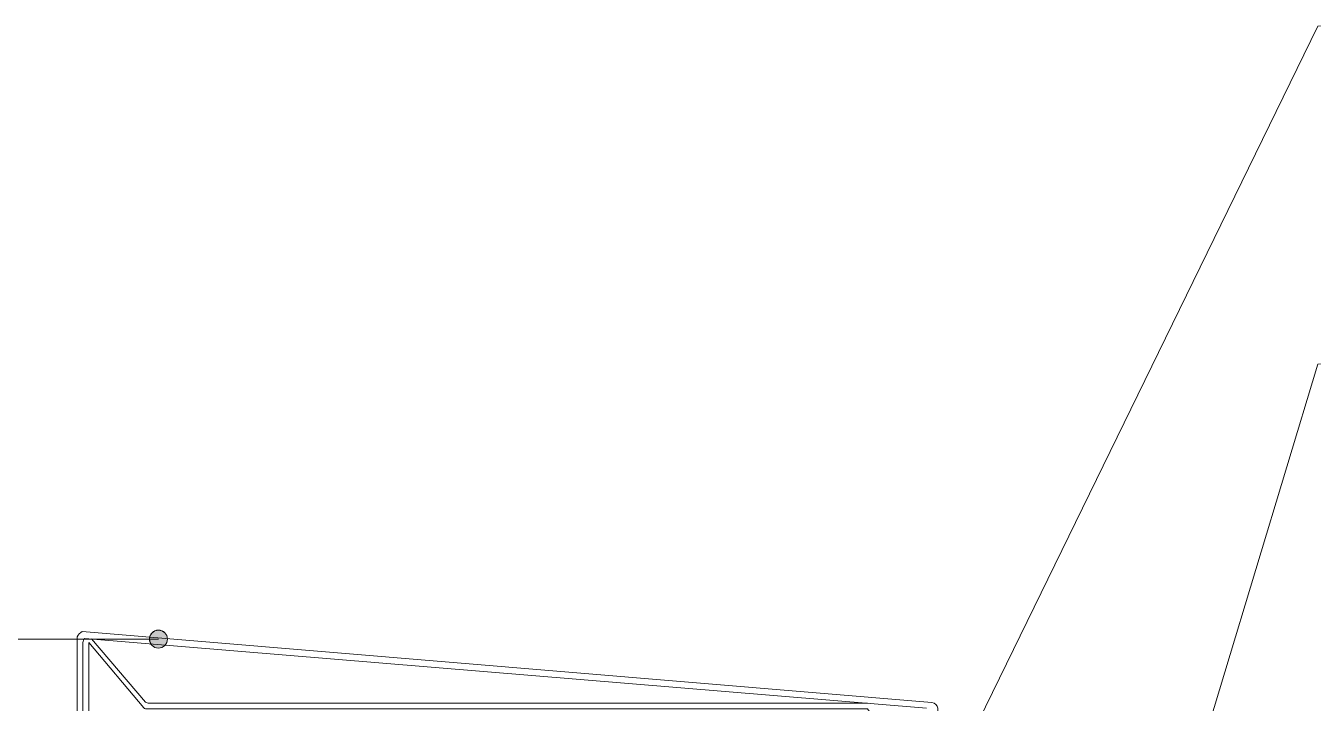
# Paper-space layout 'F02.1_POR CONST' of a CAD drawing. Extents: x -24.6 to 14.9, y -8.7 to 21.
# Drawn here: x -12.766 to -11.253, y 15.87 to 16.665 of the extents above; entities that cross this region are included whole.
import ezdxf
from ezdxf.xclip import XClip

# ---------------------------------------------------------------- set-up
doc = ezdxf.new("R2010")
doc.units = 0
doc.header["$MEASUREMENT"] = 0
doc.header["$XCLIPFRAME"] = 2
doc.layers.add('17 - Perfil Metalico de Apoio do Peitoril', color=251, linetype='Continuous', lineweight=5)
doc.layers.add('17 - Perfil Metalico de Apoio do Peitoril H', color=251, linetype='Continuous', lineweight=5)
doc.layers.add('Anotação - Geral', color=7, linetype='Continuous')
doc.layers.add('para ar_90_muro', color=7, linetype='Continuous')

# ---------------------------------------------------------------- blocks, each defined once
blk = doc.blocks.new('Viewport35')
at = {"layer": 'para ar_90_muro', "linetype": 'Continuous', "lineweight": 0}
blk.add_hatch(color=0, dxfattribs=at).paths.add_polyline_path([(8.188667, 5.973707), (8.188624, 5.9736), (8.188517, 5.973557), (8.188411, 5.9736), (8.188367, 5.973707), (8.188411, 5.973813), (8.188517, 5.973857), (8.188624, 5.973813)])
at = {"layer": '17 - Perfil Metalico de Apoio do Peitoril'}
blk.add_line((8.187357, 5.972225), (8.187357, 5.97365), dxfattribs=at)
blk.add_lwpolyline([(8.187289, 5.973719, 0.201178), (8.18726, 5.97365), (8.18726, 5.971182, 0.659609), (8.187357, 5.971182), (8.187466, 5.97137, -0.826332), (8.187544, 5.971324), (8.187416, 5.971105, -0.686419), (8.187162, 5.971203), (8.187162, 5.973747, -0.152362), (8.187249, 5.973835), (8.201391, 5.972651, -0.335091), (8.201488, 5.972558), (8.201488, 5.971203, -0.686419), (8.201234, 5.971106), (8.20109, 5.971312, -0.826332), (8.201168, 5.971359), (8.201294, 5.971183), (8.20032, 5.972545)], format="xyb", dxfattribs=at)
at = {"layer": '17 - Perfil Metalico de Apoio do Peitoril', "ltscale": 0.0002}
blk.add_lwpolyline([(8.187289, 5.973719, 0.201178), (8.18726, 5.97365), (8.18726, 5.971182, 0.659609), (8.187357, 5.971182), (8.187357, 5.97365), (8.188274, 5.972563, 0.155231), (8.18833, 5.972545), (8.200321, 5.972545)], format="xyb", dxfattribs=at)
at = {"layer": '17 - Perfil Metalico de Apoio do Peitoril H'}
for p, q in [((8.187289, 5.973719), (8.201301, 5.972561)), ((8.188357, 5.972642), (8.20032, 5.972642))]:
    blk.add_line(p, q, dxfattribs=at)
blk.add_lwpolyline([(8.1874, 5.97371), (8.188303, 5.97266, 0.161844), (8.18836, 5.972642)], format="xyb", dxfattribs=at)
at = {"layer": 'para ar_90_muro', "color": 0, "linetype": 'Continuous', "lineweight": 0}
blk.add_line((8.154672, 5.973707), (8.188517, 5.973707), dxfattribs=at)
for points in [[(8.23882, 5.983911), (8.207816, 5.983905), (8.200095, 5.968103)], [(8.223951, 5.978285), (8.207815, 5.97828), (8.202652, 5.961201)]]:
    blk.add_lwpolyline(points, dxfattribs=at)
for radius in [0.00015, 0.000149]:
    blk.add_circle((8.188517, 5.973707), radius, dxfattribs=at)

psp = doc.layouts.new('F02.1_POR CONST')

# ---------------------------------------------------------------- block references
at = {"layer": 'Anotação - Geral', "color": 7, "linetype": 'Continuous', "lineweight": 0}
ref = psp.add_blockref('Viewport35', (-590.6231, -405.7284), dxfattribs=dict(at, xscale=70.5882352941385, yscale=70.5882352941385, zscale=70.5882352941385))
XClip(ref).set_block_clipping_path([(8.0952170354, 5.8020231471), (8.2715440354, 6.0006751705)])

doc.saveas('drawing.dxf')
